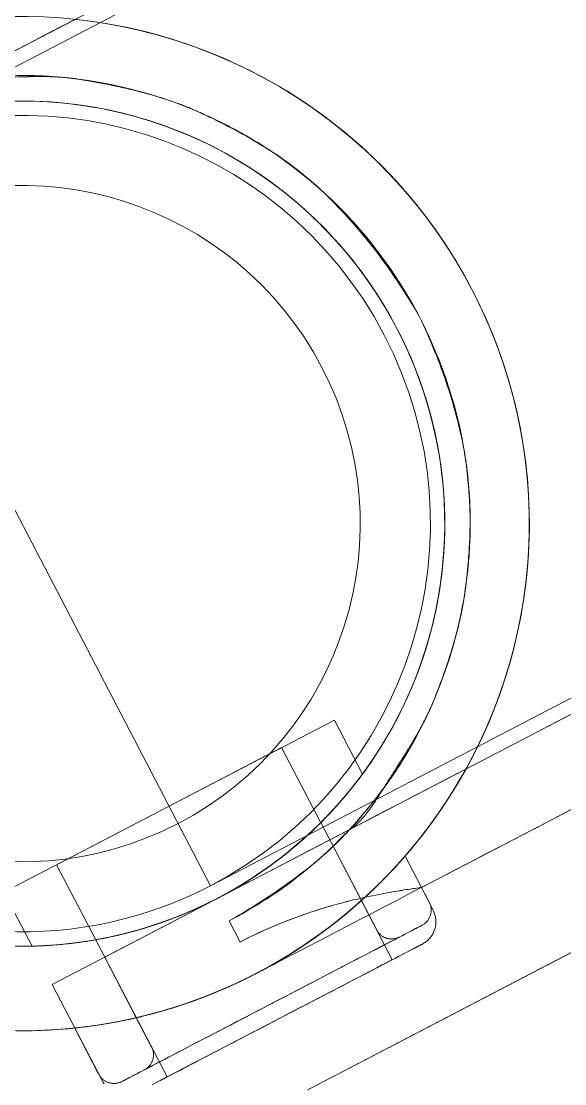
# Model space of a CAD drawing. Header units: metres. Extents: x 1753726 to 1755216, y 5920592 to 5921703.
# Drawn here: x 1754211.6646 to 1754211.6967, y 5920999.1733 to 5920999.2362 of the extents above; entities that cross this region are included whole.
import ezdxf

# ---------------------------------------------------------------- set-up
doc = ezdxf.new("R2010")
doc.units = ezdxf.units.M
doc.linetypes.add('HIDDEN2', pattern=[4.7625, 3.175, -1.5875])
for name, color, linetype, lineweight in [('A-FLOR-____-OTLN', 9, 'Continuous', 9), ('A-FLOR-HRAL-OTLN', 2, 'Continuous', 9), ('A-WALL-____-OTLN', 2, 'Continuous', 9), ('P-PIPE-____-OTLN', 6, 'HIDDEN2', 18), ('S-BEAM-____-OTLN', 7, 'Continuous', 9), ('S-FNDN-____-OTLN', 7, 'Continuous', 9)]:
    doc.layers.add(name, color=color, linetype=linetype, lineweight=lineweight)

# ---------------------------------------------------------------- blocks, each defined once
blk = doc.blocks.new('308492-ARUP-TUTB-MOD-0001_rvt-1-X-ARUP-GL-HERNE_BAY_ALIGNMENT')
at = {"layer": 'P-PIPE-____-OTLN'}
for major_axis, start_param, end_param in [((-0.48491, 0.931323), 3.151195, 6.292788), ((-0.48491, 0.931323), 0.009603, 3.151195), ((-0.600365, 1.153066), 3.141593, 4.712389), ((-0.600365, 1.153066), 1.570796, 3.141593)]:
    blk.add_ellipse((1754211.623271, 5920999.619215), major_axis=major_axis, ratio=0.005, start_param=start_param, end_param=end_param, dxfattribs=at)
blk = doc.blocks.new('308492-ARUP-STTW-MOD-0400_rvt-1-X-ARUP-GL-HERNE_BAY_ALIGNMENT')
at = {"layer": 'A-FLOR-____-OTLN'}
blk.add_arc((1754213.519988, 5921000.253615), 3.35, 180, 0, dxfattribs=at)
blk.add_arc((1754213.519988, 5921000.253615), 3.35, 180, 0, dxfattribs=at)
at = {"layer": 'S-BEAM-____-OTLN'}
for radius in [3.355, 3.355, 3.055, 3.055]:
    blk.add_arc((1754213.519988, 5921000.253615), radius, 180, 0, dxfattribs=at)
at = {"layer": 'S-FNDN-____-OTLN'}
for radius, start, end in [(4.175, 23.957664, 203.957664), (4.175, 23.957664, 203.957664), (3.175, 23.957664, 203.957664), (3.175, 23.957664, 203.957664), (4.175, 203.957664, 23.957664), (4.175, 203.957664, 23.957664), (3.175, 203.957664, 23.957664), (3.175, 203.957664, 23.957664)]:
    blk.add_arc((1754213.520074, 5921000.253279), radius, start, end, dxfattribs=at)
blk = doc.blocks.new('Bell Out - Insitu8 - Bell Out - Insitu-4405573-X-ARUP-GL-HERNE_BAY_ALIGNMENT')
at = {"layer": 'A-WALL-____-OTLN'}
for radius in [2.85, 2.85, 2.25, 2.25]:
    blk.add_arc((-221.165106, -116.25671), radius, 180, 0, dxfattribs=at)
blk = doc.blocks.new('Bell Out - Insitu11 - Bell Out - Insitu-4408642-X-ARUP-GL-HERNE_BAY_ALIGNMENT')
at = {"layer": 'A-WALL-____-OTLN'}
for radius, start, end in [(2.850086, 40.8, 220.8), (2.621089, 40.8, 220.8), (2.251089, 40.8, 220.8), (2.251089, 40.8, 220.8), (2.850086, 220.8, 22.987023), (2.621089, 220.8, 10.455543)]:
    blk.add_arc((-221.164794, -116.25694), radius, start, end, dxfattribs=at)
blk = doc.blocks.new('MH07 BENCHING - MH07 BENCHING-4517418-X-ARUP-GL-HERNE_BAY_ALIGNMENT')
at = {"layer": 'A-FLOR-____-OTLN'}
blk.add_arc((-221.164794, -116.25671), 2.25, 180, 0, dxfattribs=at)
blk.add_open_spline([(-222.736943, -117.866321), (-222.740611, -117.862737), (-222.748633, -117.854854), (-222.767385, -117.836121), (-222.806813, -117.795667), (-222.879377, -117.716148), (-222.982553, -117.586813), (-223.073135, -117.452156), (-223.143031, -117.330452), (-223.192906, -117.233115), (-223.239085, -117.13083), (-223.280609, -117.024929), (-223.316769, -116.916866), (-223.347136, -116.808126), (-223.371567, -116.700138), (-223.394828, -116.567724), (-223.408138, -116.445118), (-223.413936, -116.334415), (-223.414794, -116.282067), (-223.414794, -116.25671)], degree=3, knots=[0, 0, 0, 0, 0.025641, 0.051282, 0.102564, 0.205128, 0.307692, 0.410256, 0.461538, 0.512821, 0.564103, 0.615385, 0.666667, 0.717949, 0.769231, 0.820513, 0.910256, 0.955128, 1, 1, 1, 1], dxfattribs=at)
blk = doc.blocks.new('Railing - CB10-TopMount-Start-4761674-X-ARUP-GL-HERNE_BAY_ALIGNMENT')
at = {"layer": 'A-FLOR-HRAL-OTLN'}
for p, q in [((-0.0375, 0.063), (-0.0375, -0.063)), ((-0.0375, -0.063), (-0.0375, 0.063)), ((-0.025, 0.011), (-0.031499, 0.011)), ((-0.027911, 0.011016), (-0.030979, 0.011016)), ((-0.025, -0.008789), (-0.025, 0.011)), ((-0.025, -0.008789), (-0.025, 0.011)), ((-0.018843, 0.011016), (-0.022452, 0.011016)), ((-0.018843, 0), (-0.018843, 0.011016)), ((-0.025, 0.0075), (-0.032995, 0.0075)), ((-0.032995, 0.0075), (-0.032995, -0.0075)), ((-0.032995, 0.0075), (-0.032995, -0.0075)), ((-0.02905, 0.0075), (-0.031006, 0.0075)), ((-0.023848, 0.0075), (-0.029047, 0.0075)), ((-0.025, -0.0075), (-0.025, 0.0075)), ((-0.025, -0.0075), (-0.025, 0.0075)), ((-0.018843, 0.0075), (-0.023852, 0.0075)), ((-0.018843, 0), (-0.018843, 0.0075)), ((-0.018843, -0.0075), (-0.018843, 0)), ((-0.018843, -0.011016), (-0.018843, 0)), ((-0.027911, -0.00001), (-0.0265, -0.00001)), ((-0.027911, -0.00001), (-0.0265, -0.00001)), ((-0.0265, -0.00001), (-0.027911, -0.00001)), ((-0.027911, -0.00001), (-0.0265, -0.00001)), ((-0.032995, -0.0075), (-0.03, -0.0075)), ((-0.031006, -0.0075), (-0.02905, -0.0075)), ((-0.03, -0.0075), (-0.025417, -0.0075)), ((-0.029047, -0.0075), (-0.023848, -0.0075)), ((-0.025417, -0.0075), (-0.025, -0.0075)), ((-0.023852, -0.0075), (-0.018843, -0.0075)), ((-0.025, -0.008789), (-0.025, -0.055003)), ((0.025, -0.076003), (0.025, -0.009307)), ((-0.031499, -0.011), (-0.03, -0.011)), ((-0.030979, -0.011016), (-0.027911, -0.011016)), ((-0.03, -0.011), (-0.03, -0.051503)), ((-0.022452, -0.011016), (-0.018843, -0.011016))]:
    blk.add_line(p, q, dxfattribs=at)
at = {"layer": 'A-FLOR-HRAL-OTLN', "flags": 128}
for points in [[(-0.026459, 0.01414), (-0.027003, 0.01307), (-0.027504, 0.01198), (-0.027961, 0.010871), (-0.028374, 0.009744), (-0.02874, 0.008601), (-0.029061, 0.007445), (-0.029336, 0.006277), (-0.029563, 0.005099), (-0.029744, 0.003913), (-0.029876, 0.00272), (-0.029961, 0.001523), (-0.029998, 0.000324), (-0.029987, -0.000876), (-0.029928, -0.002074), (-0.029821, -0.00327), (-0.029667, -0.00446), (-0.029465, -0.005642), (-0.029215, -0.006816), (-0.028919, -0.007979), (-0.028577, -0.009129), (-0.028189, -0.010264), (-0.027756, -0.011384), (-0.027279, -0.012484), (-0.026758, -0.013565), (-0.026194, -0.014624), (-0.025588, -0.01566), (-0.024942, -0.016671), (-0.024255, -0.017655), (-0.023529, -0.018611), (-0.022766, -0.019537), (-0.021967, -0.020432), (-0.021132, -0.021294), (-0.020264, -0.022122), (-0.019363, -0.022914), (-0.018431, -0.02367), (-0.01747, -0.024389), (-0.016481, -0.025068), (-0.015465, -0.025707), (-0.014425, -0.026305), (-0.013361, -0.02686), (-0.012276, -0.027373), (-0.011172, -0.027842), (-0.01005, -0.028267), (-0.008911, -0.028646), (-0.007759, -0.028979), (-0.006594, -0.029266), (-0.005418, -0.029507), (-0.004234, -0.0297), (-0.003043, -0.029845), (-0.001847, -0.029943), (-0.000648, -0.029993), (0, -0.03)], [(-0.026459, 0.01414), (-0.027003, 0.01307), (-0.027504, 0.01198), (-0.027961, 0.010871), (-0.028374, 0.009744), (-0.02874, 0.008601), (-0.029061, 0.007445), (-0.029336, 0.006277), (-0.029563, 0.005099), (-0.029744, 0.003913), (-0.029876, 0.00272), (-0.029961, 0.001523), (-0.029998, 0.000324), (-0.029987, -0.000876), (-0.029928, -0.002074), (-0.029821, -0.00327), (-0.029667, -0.00446), (-0.029465, -0.005642), (-0.029215, -0.006816), (-0.028919, -0.007979), (-0.028577, -0.009129), (-0.028189, -0.010264), (-0.027756, -0.011384), (-0.027279, -0.012484), (-0.026758, -0.013565), (-0.026194, -0.014624), (-0.025588, -0.01566), (-0.024942, -0.016671), (-0.024255, -0.017655), (-0.023529, -0.018611), (-0.022766, -0.019537), (-0.021967, -0.020432), (-0.021132, -0.021294), (-0.020264, -0.022122), (-0.019363, -0.022914), (-0.018431, -0.02367), (-0.01747, -0.024389), (-0.016481, -0.025068), (-0.015465, -0.025707), (-0.014425, -0.026305), (-0.013361, -0.02686), (-0.012276, -0.027373), (-0.011172, -0.027842), (-0.01005, -0.028267), (-0.008911, -0.028646), (-0.007759, -0.028979), (-0.006594, -0.029266), (-0.005418, -0.029507), (-0.004234, -0.0297), (-0.003043, -0.029845), (-0.001847, -0.029943), (-0.000648, -0.029993), (0, -0.03)], [(0, -0.03), (-0.0012, -0.029976), (-0.002397, -0.029904), (-0.003591, -0.029784), (-0.00478, -0.029617), (-0.00596, -0.029402), (-0.007131, -0.02914), (-0.008291, -0.028832), (-0.009437, -0.028477), (-0.010568, -0.028077), (-0.011683, -0.027632), (-0.012778, -0.027143), (-0.013853, -0.02661), (-0.014906, -0.026035), (-0.015936, -0.025418), (-0.016939, -0.02476), (-0.017916, -0.024063), (-0.018864, -0.023327), (-0.019782, -0.022554), (-0.020668, -0.021745), (-0.021521, -0.020901), (-0.022339, -0.020024), (-0.023122, -0.019115), (-0.023868, -0.018175), (-0.024576, -0.017206), (-0.025244, -0.016209), (-0.025872, -0.015187), (-0.026459, -0.01414), (-0.027003, -0.01307), (-0.027504, -0.01198), (-0.027961, -0.010871), (-0.028374, -0.009744), (-0.02874, -0.008601), (-0.029061, -0.007445), (-0.029336, -0.006277), (-0.029563, -0.005099), (-0.029744, -0.003913), (-0.029876, -0.00272), (-0.029961, -0.001523), (-0.029998, -0.000324), (-0.029987, 0.000876), (-0.029928, 0.002074), (-0.029821, 0.00327), (-0.029667, 0.00446), (-0.029465, 0.005642), (-0.029215, 0.006816), (-0.028919, 0.007979), (-0.028577, 0.009129), (-0.028189, 0.010264), (-0.027756, 0.011384), (-0.027279, 0.012484), (-0.026758, 0.013565), (-0.026194, 0.014624)], [(0, -0.03), (0.0012, -0.029976), (0.002397, -0.029904), (0.003591, -0.029784), (0.00478, -0.029617), (0.00596, -0.029402), (0.007131, -0.02914), (0.008291, -0.028832), (0.009437, -0.028477), (0.010568, -0.028077), (0.011683, -0.027632), (0.012778, -0.027143), (0.013853, -0.02661), (0.014906, -0.026035), (0.015936, -0.025418), (0.016939, -0.02476), (0.017916, -0.024063), (0.018864, -0.023327), (0.019782, -0.022554), (0.020668, -0.021745), (0.021521, -0.020901), (0.022339, -0.020024), (0.023122, -0.019115), (0.023868, -0.018175), (0.024576, -0.017206)], [(0, -0.03), (0.0012, -0.029976), (0.002397, -0.029904), (0.003591, -0.029784), (0.00478, -0.029617), (0.00596, -0.029402), (0.007131, -0.02914), (0.008291, -0.028832), (0.009437, -0.028477), (0.010568, -0.028077), (0.011683, -0.027632), (0.012778, -0.027143), (0.013853, -0.02661), (0.014906, -0.026035), (0.015936, -0.025418), (0.016939, -0.02476), (0.017916, -0.024063), (0.018864, -0.023327), (0.019782, -0.022554), (0.020668, -0.021745), (0.021521, -0.020901), (0.022339, -0.020024), (0.023122, -0.019115), (0.023868, -0.018175), (0.024576, -0.017206)], [(0.024942, -0.016671), (0.024255, -0.017655), (0.023529, -0.018611), (0.022766, -0.019537), (0.021967, -0.020432), (0.021132, -0.021294), (0.020264, -0.022122), (0.019363, -0.022914), (0.018431, -0.02367), (0.01747, -0.024389), (0.016481, -0.025068), (0.015465, -0.025707), (0.014425, -0.026305), (0.013361, -0.02686), (0.012276, -0.027373), (0.011172, -0.027842), (0.01005, -0.028267), (0.008911, -0.028646), (0.007759, -0.028979), (0.006594, -0.029266), (0.005418, -0.029507), (0.004234, -0.0297), (0.003043, -0.029845), (0.001847, -0.029943), (0.000648, -0.029993), (0, -0.03)], [(0, -0.025), (-0.001, -0.02498), (-0.001998, -0.02492), (-0.002993, -0.02482), (-0.003983, -0.024681), (-0.004967, -0.024502), (-0.005943, -0.024283), (-0.006909, -0.024026), (-0.007864, -0.023731), (-0.008807, -0.023397), (-0.009735, -0.023027), (-0.010648, -0.022619), (-0.011544, -0.022175), (-0.012422, -0.021695), (-0.01328, -0.021181), (-0.014116, -0.020633), (-0.01493, -0.020052), (-0.01572, -0.019439), (-0.016485, -0.018795), (-0.017223, -0.018121), (-0.017934, -0.017418), (-0.018616, -0.016687), (-0.019268, -0.015929), (-0.01989, -0.015146), (-0.02048, -0.014338), (-0.021037, -0.013508), (-0.02156, -0.012656), (-0.022049, -0.011783), (-0.022503, -0.010892), (-0.02292, -0.009983), (-0.023301, -0.009059), (-0.023645, -0.00812), (-0.02395, -0.007168), (-0.024218, -0.006204), (-0.024447, -0.005231), (-0.024636, -0.004249), (-0.024786, -0.003261), (-0.024897, -0.002267), (-0.024968, -0.001269), (-0.024999, -0.00027), (-0.024989, 0.00073), (-0.02494, 0.001729), (-0.024851, 0.002725), (-0.024722, 0.003716), (-0.024554, 0.004702), (-0.024346, 0.00568), (-0.0241, 0.006649), (-0.023814, 0.007608), (-0.023491, 0.008554), (-0.02313, 0.009486), (-0.022732, 0.010404), (-0.022298, 0.011304), (-0.021828, 0.012187)], [(-0.022049, 0.011783), (-0.022503, 0.010892), (-0.02292, 0.009983), (-0.023301, 0.009059), (-0.023645, 0.00812), (-0.02395, 0.007168), (-0.024218, 0.006204), (-0.024447, 0.005231), (-0.024636, 0.004249), (-0.024786, 0.003261), (-0.024897, 0.002267), (-0.024968, 0.001269), (-0.024999, 0.00027), (-0.024989, -0.00073), (-0.02494, -0.001729), (-0.024851, -0.002725), (-0.024722, -0.003716), (-0.024554, -0.004702), (-0.024346, -0.00568), (-0.0241, -0.006649), (-0.023814, -0.007608), (-0.023491, -0.008554), (-0.02313, -0.009486), (-0.022732, -0.010404), (-0.022298, -0.011304), (-0.021828, -0.012187), (-0.021324, -0.01305), (-0.020785, -0.013892), (-0.020212, -0.014713), (-0.019608, -0.015509), (-0.018972, -0.016281), (-0.018306, -0.017026), (-0.01761, -0.017745), (-0.016887, -0.018435), (-0.016136, -0.019095), (-0.015359, -0.019725), (-0.014558, -0.020324), (-0.013734, -0.02089), (-0.012888, -0.021422), (-0.012021, -0.02192), (-0.011134, -0.022384), (-0.01023, -0.022811), (-0.00931, -0.023202), (-0.008375, -0.023556), (-0.007426, -0.023872), (-0.006465, -0.024149), (-0.005495, -0.024389), (-0.004515, -0.024589), (-0.003528, -0.02475), (-0.002535, -0.024871), (-0.001539, -0.024953), (-0.00054, -0.024994), (0, -0.025)], [(0, -0.025), (-0.001, -0.02498), (-0.001998, -0.02492), (-0.002993, -0.02482), (-0.003983, -0.024681), (-0.004967, -0.024502), (-0.005943, -0.024283), (-0.006909, -0.024026), (-0.007864, -0.023731), (-0.008807, -0.023397), (-0.009735, -0.023027), (-0.010648, -0.022619), (-0.011544, -0.022175), (-0.012422, -0.021695), (-0.01328, -0.021181), (-0.014116, -0.020633), (-0.01493, -0.020052), (-0.01572, -0.019439), (-0.016485, -0.018795), (-0.017223, -0.018121), (-0.017934, -0.017418), (-0.018616, -0.016687), (-0.019268, -0.015929), (-0.01989, -0.015146), (-0.02048, -0.014338), (-0.021037, -0.013508), (-0.02156, -0.012656), (-0.022049, -0.011783), (-0.022503, -0.010892), (-0.02292, -0.009983), (-0.023301, -0.009059), (-0.023645, -0.00812), (-0.02395, -0.007168), (-0.024218, -0.006204), (-0.024447, -0.005231), (-0.024636, -0.004249), (-0.024786, -0.003261), (-0.024897, -0.002267), (-0.024968, -0.001269), (-0.024999, -0.00027), (-0.024989, 0.00073), (-0.02494, 0.001729), (-0.024851, 0.002725), (-0.024722, 0.003716), (-0.024554, 0.004702), (-0.024346, 0.00568), (-0.0241, 0.006649), (-0.023814, 0.007608), (-0.023491, 0.008554), (-0.02313, 0.009486), (-0.022732, 0.010404), (-0.022298, 0.011304), (-0.021828, 0.012187)], [(0.022298, -0.011304), (0.021828, -0.012187), (0.021324, -0.01305), (0.020785, -0.013892), (0.020212, -0.014713), (0.019608, -0.015509), (0.018972, -0.016281), (0.018306, -0.017026), (0.01761, -0.017745), (0.016887, -0.018435), (0.016136, -0.019095), (0.015359, -0.019725), (0.014558, -0.020324), (0.013734, -0.02089), (0.012888, -0.021422), (0.012021, -0.02192), (0.011134, -0.022384), (0.01023, -0.022811), (0.00931, -0.023202), (0.008375, -0.023556), (0.007426, -0.023872), (0.006465, -0.024149), (0.005495, -0.024389), (0.004515, -0.024589), (0.003528, -0.02475), (0.002535, -0.024871), (0.001539, -0.024953), (0.00054, -0.024994), (0, -0.025)], [(0, -0.025), (0.001, -0.02498), (0.001998, -0.02492), (0.002993, -0.02482), (0.003983, -0.024681), (0.004967, -0.024502), (0.005943, -0.024283), (0.006909, -0.024026), (0.007864, -0.023731), (0.008807, -0.023397), (0.009735, -0.023027), (0.010648, -0.022619), (0.011544, -0.022175), (0.012422, -0.021695), (0.01328, -0.021181), (0.014116, -0.020633), (0.01493, -0.020052), (0.01572, -0.019439), (0.016485, -0.018795), (0.017223, -0.018121), (0.017934, -0.017418), (0.018616, -0.016687), (0.019268, -0.015929), (0.01989, -0.015146), (0.02048, -0.014338), (0.021037, -0.013508), (0.02156, -0.012656), (0.022049, -0.011783), (0.022503, -0.010892)], [(0.022298, -0.011304), (0.021828, -0.012187), (0.021324, -0.01305), (0.020785, -0.013892), (0.020212, -0.014713), (0.019608, -0.015509), (0.018972, -0.016281), (0.018306, -0.017026), (0.01761, -0.017745), (0.016887, -0.018435), (0.016136, -0.019095), (0.015359, -0.019725), (0.014558, -0.020324), (0.013734, -0.02089), (0.012888, -0.021422), (0.012021, -0.02192), (0.011134, -0.022384), (0.01023, -0.022811), (0.00931, -0.023202), (0.008375, -0.023556), (0.007426, -0.023872), (0.006465, -0.024149), (0.005495, -0.024389), (0.004515, -0.024589), (0.003528, -0.02475), (0.002535, -0.024871), (0.001539, -0.024953), (0.00054, -0.024994), (0, -0.025)], [(-0.031635, 0.010994), (-0.031575, 0.010998), (-0.031515, 0.011), (-0.031499, 0.011)], [(-0.032, 0.009996), (-0.031999, 0.010036), (-0.031997, 0.010077), (-0.031993, 0.010118), (-0.031987, 0.010158), (-0.03198, 0.010198), (-0.031971, 0.010238), (-0.03196, 0.010278), (-0.031948, 0.010317), (-0.031935, 0.010355), (-0.031919, 0.010393), (-0.031903, 0.01043), (-0.031885, 0.010467), (-0.031865, 0.010503), (-0.031844, 0.010538), (-0.031822, 0.010572), (-0.031798, 0.010605), (-0.031773, 0.010637), (-0.031747, 0.010669), (-0.031719, 0.010699), (-0.03169, 0.010728), (-0.031661, 0.010756), (-0.03163, 0.010782), (-0.031598, 0.010808), (-0.031565, 0.010832), (-0.031531, 0.010855), (-0.031496, 0.010876), (-0.03146, 0.010896), (-0.031424, 0.010914), (-0.031387, 0.010931), (-0.031349, 0.010947), (-0.031311, 0.010961), (-0.031272, 0.010974), (-0.031233, 0.010984), (-0.031193, 0.010994), (-0.031153, 0.011002), (-0.031112, 0.011008), (-0.031072, 0.011012), (-0.031031, 0.011015), (-0.03099, 0.011016)], [(-0.032995, -0.009496), (-0.032995, -0.009474), (-0.032995, -0.009436), (-0.032995, -0.009383), (-0.032995, -0.009315), (-0.032995, -0.009232), (-0.032995, -0.009134), (-0.032995, -0.009022), (-0.032995, -0.008895), (-0.032995, -0.008754), (-0.032995, -0.008599), (-0.032995, -0.00843), (-0.032995, -0.008248), (-0.032995, -0.008052), (-0.032995, -0.007844), (-0.032995, -0.007623), (-0.032995, -0.00739), (-0.032995, -0.007145), (-0.032995, -0.006889), (-0.032995, -0.006621), (-0.032995, -0.006344), (-0.032995, -0.006055), (-0.032995, -0.005758), (-0.032995, -0.005451), (-0.032995, -0.005135), (-0.032995, -0.004811), (-0.032995, -0.004479), (-0.032995, -0.004141), (-0.032995, -0.003795), (-0.032995, -0.003444), (-0.032995, -0.003087), (-0.032995, -0.002725), (-0.032995, -0.002359), (-0.032995, -0.001989), (-0.032995, -0.001615), (-0.032995, -0.00124), (-0.032995, -0.000862), (-0.032995, -0.000483), (-0.032995, -0.000103), (-0.032995, 0.000278), (-0.032995, 0.000657), (-0.032995, 0.001036), (-0.032995, 0.001413), (-0.032995, 0.001787), (-0.032995, 0.002159), (-0.032995, 0.002528), (-0.032995, 0.002892), (-0.032995, 0.003252), (-0.032995, 0.003606), (-0.032995, 0.003955), (-0.032995, 0.004297), (-0.032995, 0.004633), (-0.032995, 0.004961), (-0.032995, 0.005281), (-0.032995, 0.005593), (-0.032995, 0.005896), (-0.032995, 0.006189), (-0.032995, 0.006473), (-0.032995, 0.006746), (-0.032995, 0.007008), (-0.032995, 0.007259), (-0.032995, 0.007499), (-0.032995, 0.007726), (-0.032995, 0.007941), (-0.032995, 0.008144), (-0.032995, 0.008333), (-0.032995, 0.008509)], [(-0.032995, 0.00843), (-0.032995, 0.008248), (-0.032995, 0.008052), (-0.032995, 0.007844), (-0.032995, 0.007623), (-0.032995, 0.00739), (-0.032995, 0.007145), (-0.032995, 0.006889), (-0.032995, 0.006621), (-0.032995, 0.006344), (-0.032995, 0.006055), (-0.032995, 0.005758), (-0.032995, 0.005451), (-0.032995, 0.005135), (-0.032995, 0.004811), (-0.032995, 0.004479), (-0.032995, 0.004141), (-0.032995, 0.003795), (-0.032995, 0.003444), (-0.032995, 0.003087), (-0.032995, 0.002725), (-0.032995, 0.002359), (-0.032995, 0.001989), (-0.032995, 0.001615), (-0.032995, 0.00124), (-0.032995, 0.000862), (-0.032995, 0.000483), (-0.032995, 0.000103), (-0.032995, -0.000278), (-0.032995, -0.000657), (-0.032995, -0.001036), (-0.032995, -0.001413), (-0.032995, -0.001787), (-0.032995, -0.002159), (-0.032995, -0.002528), (-0.032995, -0.002892), (-0.032995, -0.003252), (-0.032995, -0.003606), (-0.032995, -0.003955), (-0.032995, -0.004297), (-0.032995, -0.004633), (-0.032995, -0.004961), (-0.032995, -0.005281), (-0.032995, -0.005593), (-0.032995, -0.005896), (-0.032995, -0.006189), (-0.032995, -0.006473), (-0.032995, -0.006746), (-0.032995, -0.007008), (-0.032995, -0.007259), (-0.032995, -0.007499), (-0.032995, -0.007726), (-0.032995, -0.007941), (-0.032995, -0.008144), (-0.032995, -0.008333), (-0.032995, -0.008509), (-0.032995, -0.008672), (-0.032995, -0.00882), (-0.032995, -0.008955), (-0.032995, -0.009075), (-0.032995, -0.009181), (-0.032995, -0.009272), (-0.032995, -0.009348), (-0.032995, -0.009409), (-0.032995, -0.009455), (-0.032995, -0.009486), (-0.032995, -0.009502)], [(-0.032, 0), (-0.032, 0.0004), (-0.032, 0.000799), (-0.032, 0.001197), (-0.032, 0.001592), (-0.032, 0.001986), (-0.032, 0.002376), (-0.032, 0.002762), (-0.032, 0.003144), (-0.032, 0.003521), (-0.032, 0.003892), (-0.032, 0.004258), (-0.032, 0.004616), (-0.032, 0.004967), (-0.032, 0.00531), (-0.032, 0.005644), (-0.032, 0.005969), (-0.032, 0.006285), (-0.032, 0.006591), (-0.032, 0.006886), (-0.032, 0.00717), (-0.032, 0.007443), (-0.032, 0.007704), (-0.032, 0.007952), (-0.032, 0.008188), (-0.032, 0.008411), (-0.032, 0.00862), (-0.032, 0.008816), (-0.032, 0.008997), (-0.032, 0.009164), (-0.032, 0.009316), (-0.032, 0.009454), (-0.032, 0.009576), (-0.032, 0.009683), (-0.032, 0.009774), (-0.032, 0.00985), (-0.032, 0.00991), (-0.032, 0.009954), (-0.032, 0.009983), (-0.032, 0.009995)], [(-0.032, 0.009988), (-0.032, 0.009964), (-0.032, 0.009924), (-0.032, 0.009868), (-0.032, 0.009796), (-0.032, 0.009709), (-0.032, 0.009606), (-0.032, 0.009488), (-0.032, 0.009355), (-0.032, 0.009207), (-0.032, 0.009044), (-0.032, 0.008866), (-0.032, 0.008674), (-0.032, 0.008469), (-0.032, 0.00825), (-0.032, 0.008017), (-0.032, 0.007772), (-0.032, 0.007515), (-0.032, 0.007245), (-0.032, 0.006964), (-0.032, 0.006672), (-0.032, 0.006369), (-0.032, 0.006056), (-0.032, 0.005733), (-0.032, 0.005401), (-0.032, 0.00506), (-0.032, 0.004711), (-0.032, 0.004355), (-0.032, 0.003992), (-0.032, 0.003622), (-0.032, 0.003247), (-0.032, 0.002866), (-0.032, 0.002481), (-0.032, 0.002091), (-0.032, 0.001699), (-0.032, 0.001304), (-0.032, 0.000906), (-0.032, 0.000508), (-0.032, 0.000108), (-0.032, 0)], [(-0.031006, 0.0075), (-0.031045, 0.007501), (-0.031085, 0.007503), (-0.031125, 0.007507), (-0.031164, 0.007513), (-0.031203, 0.00752), (-0.031242, 0.007529), (-0.03128, 0.007539), (-0.031318, 0.00755), (-0.031356, 0.007564), (-0.031393, 0.007579), (-0.031429, 0.007595), (-0.031465, 0.007612), (-0.0315, 0.007631), (-0.031534, 0.007652), (-0.031567, 0.007674), (-0.031599, 0.007697), (-0.031631, 0.007721), (-0.031661, 0.007747), (-0.031691, 0.007774), (-0.031719, 0.007802), (-0.031746, 0.007831), (-0.031772, 0.007861), (-0.031797, 0.007892), (-0.03182, 0.007924), (-0.031842, 0.007957), (-0.031863, 0.007991), (-0.031883, 0.008026), (-0.031901, 0.008061), (-0.031917, 0.008097), (-0.031932, 0.008134), (-0.031946, 0.008171), (-0.031958, 0.008209), (-0.031969, 0.008248), (-0.031978, 0.008286), (-0.031986, 0.008325), (-0.031992, 0.008365), (-0.031996, 0.008404), (-0.031999, 0.008444), (-0.032, 0.008484)], [(-0.032, -0.009988), (-0.032, -0.009964), (-0.032, -0.009924), (-0.032, -0.009868), (-0.032, -0.009796), (-0.032, -0.009709), (-0.032, -0.009606), (-0.032, -0.009488), (-0.032, -0.009355), (-0.032, -0.009207), (-0.032, -0.009044), (-0.032, -0.008866), (-0.032, -0.008674), (-0.032, -0.008469), (-0.032, -0.00825), (-0.032, -0.008017), (-0.032, -0.007772), (-0.032, -0.007515), (-0.032, -0.007245), (-0.032, -0.006964), (-0.032, -0.006672), (-0.032, -0.006369), (-0.032, -0.006056), (-0.032, -0.005733), (-0.032, -0.005401), (-0.032, -0.00506), (-0.032, -0.004711), (-0.032, -0.004355), (-0.032, -0.003992), (-0.032, -0.003622), (-0.032, -0.003247), (-0.032, -0.002866), (-0.032, -0.002481), (-0.032, -0.002091), (-0.032, -0.001699), (-0.032, -0.001304), (-0.032, -0.000906), (-0.032, -0.000508), (-0.032, -0.000108), (-0.032, 0)], [(-0.032, 0), (-0.032, -0.0004), (-0.032, -0.000799), (-0.032, -0.001197), (-0.032, -0.001592), (-0.032, -0.001986), (-0.032, -0.002376), (-0.032, -0.002762), (-0.032, -0.003144), (-0.032, -0.003521), (-0.032, -0.003892), (-0.032, -0.004258), (-0.032, -0.004616), (-0.032, -0.004967), (-0.032, -0.00531), (-0.032, -0.005644), (-0.032, -0.005969), (-0.032, -0.006285), (-0.032, -0.006591), (-0.032, -0.006886), (-0.032, -0.00717), (-0.032, -0.007443), (-0.032, -0.007704), (-0.032, -0.007952), (-0.032, -0.008188), (-0.032, -0.008411), (-0.032, -0.00862), (-0.032, -0.008816), (-0.032, -0.008997), (-0.032, -0.009164), (-0.032, -0.009316), (-0.032, -0.009454), (-0.032, -0.009576), (-0.032, -0.009683), (-0.032, -0.009774), (-0.032, -0.00985), (-0.032, -0.00991), (-0.032, -0.009954), (-0.032, -0.009983), (-0.032, -0.009995)], [(-0.03, 0), (-0.03, -0.000025), (-0.03, -0.000099), (-0.03, -0.000223), (-0.03, -0.000396), (-0.03, -0.000618), (-0.03, -0.000889), (-0.03, -0.001207), (-0.03, -0.001574), (-0.03, -0.001987), (-0.03, -0.002447), (-0.03, -0.002953), (-0.03, -0.003503), (-0.03, -0.004098), (-0.03, -0.004735), (-0.03, -0.005415), (-0.03, -0.006135), (-0.03, -0.006895), (-0.03, -0.007694), (-0.03, -0.00853), (-0.03, -0.009402), (-0.03, -0.010309), (-0.03, -0.011248), (-0.03, -0.01222), (-0.03, -0.013221), (-0.03, -0.014251), (-0.03, -0.015307), (-0.03, -0.016389), (-0.03, -0.017494), (-0.03, -0.01862), (-0.03, -0.019767), (-0.03, -0.020931)], [(-0.025, 0), (-0.025, -0.000025), (-0.025, -0.000099), (-0.025, -0.000223), (-0.025, -0.000396), (-0.025, -0.000618), (-0.025, -0.000889), (-0.025, -0.001207), (-0.025, -0.001574), (-0.025, -0.001987), (-0.025, -0.002447), (-0.025, -0.002953), (-0.025, -0.003503), (-0.025, -0.004098), (-0.025, -0.004735), (-0.025, -0.005415), (-0.025, -0.006135), (-0.025, -0.006895), (-0.025, -0.007694), (-0.025, -0.00853), (-0.025, -0.009402), (-0.025, -0.010309), (-0.025, -0.011248), (-0.025, -0.01222), (-0.025, -0.013221), (-0.025, -0.014251), (-0.025, -0.015307), (-0.025, -0.016389), (-0.025, -0.017494), (-0.025, -0.01862), (-0.025, -0.019767), (-0.025, -0.020931), (-0.025, -0.022112), (-0.025, -0.023307)], [(0.025, -0.016685), (0.025, -0.015597), (0.025, -0.014533), (0.025, -0.013496), (0.025, -0.012487)], [(-0.032, -0.008494), (-0.031999, -0.008455), (-0.031997, -0.008415), (-0.031993, -0.008375), (-0.031987, -0.008336), (-0.03198, -0.008297), (-0.031971, -0.008258), (-0.031961, -0.00822), (-0.03195, -0.008182), (-0.031936, -0.008144), (-0.031921, -0.008107), (-0.031905, -0.008071), (-0.031888, -0.008035), (-0.031869, -0.008), (-0.031848, -0.007966), (-0.031826, -0.007933), (-0.031803, -0.007901), (-0.031779, -0.007869), (-0.031753, -0.007839), (-0.031726, -0.007809), (-0.031698, -0.007781), (-0.031669, -0.007754), (-0.031639, -0.007728), (-0.031608, -0.007703), (-0.031576, -0.00768), (-0.031543, -0.007658), (-0.031509, -0.007637), (-0.031474, -0.007617), (-0.031439, -0.007599), (-0.031403, -0.007583), (-0.031366, -0.007568), (-0.031329, -0.007554), (-0.031291, -0.007542), (-0.031252, -0.007531), (-0.031214, -0.007522), (-0.031175, -0.007514), (-0.031135, -0.007508), (-0.031096, -0.007504), (-0.031056, -0.007501), (-0.031016, -0.0075)], [(-0.031499, -0.011), (-0.031559, -0.010999), (-0.031619, -0.010995), (-0.031678, -0.010989), (-0.031738, -0.010981), (-0.031796, -0.01097), (-0.031855, -0.010957), (-0.031913, -0.010942), (-0.03197, -0.010924), (-0.032026, -0.010904), (-0.032082, -0.010882), (-0.032136, -0.010858), (-0.03219, -0.010831), (-0.032243, -0.010802), (-0.032294, -0.010771), (-0.032344, -0.010739), (-0.032393, -0.010704), (-0.03244, -0.010667), (-0.032486, -0.010629), (-0.03253, -0.010588), (-0.032572, -0.010546), (-0.032613, -0.010503), (-0.032652, -0.010457), (-0.032689, -0.01041), (-0.032725, -0.010362), (-0.032758, -0.010312), (-0.032789, -0.010261), (-0.032819, -0.010209), (-0.032846, -0.010156), (-0.032871, -0.010101), (-0.032894, -0.010046), (-0.032914, -0.00999), (-0.032932, -0.009933), (-0.032948, -0.009875), (-0.032962, -0.009817), (-0.032973, -0.009758), (-0.032982, -0.009699), (-0.032989, -0.00964), (-0.032993, -0.00958), (-0.032995, -0.00952), (-0.032995, -0.009504)], [(-0.030979, -0.011016), (-0.03102, -0.011016), (-0.031061, -0.011013), (-0.031101, -0.011009), (-0.031142, -0.011003), (-0.031182, -0.010996), (-0.031222, -0.010987), (-0.031261, -0.010977), (-0.0313, -0.010965), (-0.031339, -0.010951), (-0.031377, -0.010936), (-0.031414, -0.010919), (-0.031451, -0.010901), (-0.031486, -0.010881), (-0.031521, -0.01086), (-0.031556, -0.010838), (-0.031589, -0.010814), (-0.031621, -0.010789), (-0.031652, -0.010763), (-0.031682, -0.010735), (-0.031711, -0.010707), (-0.031739, -0.010677), (-0.031766, -0.010646), (-0.031791, -0.010614), (-0.031815, -0.010581), (-0.031838, -0.010547), (-0.03186, -0.010512), (-0.03188, -0.010477), (-0.031898, -0.01044), (-0.031915, -0.010403), (-0.031931, -0.010365), (-0.031945, -0.010327), (-0.031957, -0.010288), (-0.031968, -0.010249), (-0.031977, -0.010209), (-0.031985, -0.010169), (-0.031991, -0.010129), (-0.031996, -0.010088), (-0.031999, -0.010047), (-0.032, -0.010007)]]:
    blk.add_lwpolyline(points, dxfattribs=at)
at = {"layer": 'A-FLOR-HRAL-OTLN'}
for start, end in [(0, 180), (0, 180), (180, 0), (180, 0)]:
    blk.add_arc((0, 0), 0.02, start, end, dxfattribs=at)
for major_axis, start_param, end_param in [((0, 0.03), 4.712389, 7.853982), ((0, 0.025), 4.712389, 7.853982), ((0.02415, 0), 0, 3.141593), ((0.02415, 0), 0, 3.141593), ((0.02415, 0), 3.141593, 6.283185), ((0.02415, 0), 3.141593, 6.283185), ((0, 0.03), 1.570796, 4.712389), ((0, 0.025), 1.570796, 4.712389)]:
    blk.add_ellipse((0, 0), major_axis=major_axis, ratio=1, start_param=start_param, end_param=end_param, dxfattribs=at)
for points, knots in [([(-0.03, 0), (-0.03, 0.001341), (-0.029826, 0.003855), (-0.029278, 0.006676), (-0.028788, 0.008474), (-0.028436, 0.009579), (-0.028147, 0.010388), (-0.027972, 0.010843), (-0.027908, 0.011007), (-0.027903, 0.01102), (-0.027947, 0.010907), (-0.028075, 0.010576), (-0.028353, 0.009829), (-0.028785, 0.008499), (-0.029245, 0.006785), (-0.029794, 0.004003), (-0.03, 0.001677), (-0.03, 0)], [0, 0, 0, 0, 0.111111, 0.222222, 0.277778, 0.333333, 0.388889, 0.444444, 0.479167, 0.513889, 0.548611, 0.583333, 0.652778, 0.722222, 0.791667, 0.861111, 1, 1, 1, 1]), ([(-0.025, 0), (-0.025, 0.001346), (-0.024789, 0.003871), (-0.024126, 0.006687), (-0.023531, 0.008475), (-0.023172, 0.009395), (-0.022926, 0.009973), (-0.022702, 0.010476), (-0.022527, 0.010842), (-0.022447, 0.011005), (-0.022441, 0.011018), (-0.022496, 0.010905), (-0.022615, 0.010658), (-0.022796, 0.010268), (-0.023016, 0.009766), (-0.023259, 0.009175), (-0.023626, 0.008204), (-0.024087, 0.00679), (-0.024751, 0.004018), (-0.025, 0.001683), (-0.025, 0)], [0, 0, 0, 0, 0.111111, 0.222222, 0.277778, 0.333333, 0.361111, 0.388889, 0.444444, 0.479167, 0.513889, 0.548611, 0.583333, 0.618056, 0.652778, 0.6875, 0.722222, 0.791667, 0.861111, 1, 1, 1, 1]), ([(-0.029047, 0.0075), (-0.029051, 0.007485), (-0.029145, 0.007142), (-0.029402, 0.005988), (-0.029613, 0.004858), (-0.029806, 0.003509), (-0.029927, 0.002206), (-0.029981, 0.001151), (-0.030009, 0.000057), (-0.029988, -0.00121), (-0.029897, -0.002584), (-0.029769, -0.003777), (-0.029612, -0.004847), (-0.029443, -0.005776), (-0.029285, -0.006522), (-0.029153, -0.007085), (-0.02907, -0.007411), (-0.029049, -0.007494), (-0.029047, -0.0075)], [-1, -1, -1, -1, -0.861111, -0.791667, -0.722222, -0.652778, -0.583333, -0.548611, -0.513889, -0.444444, -0.388889, -0.333333, -0.277778, -0.222222, -0.166667, -0.111111, -0.055556, 0, 0, 0, 0]), ([(-0.029047, -0.0075), (-0.029051, -0.007485), (-0.029145, -0.007142), (-0.029402, -0.005991), (-0.029613, -0.00486), (-0.029806, -0.003509), (-0.029927, -0.002207), (-0.029981, -0.001153), (-0.030009, -0.00006), (-0.029988, 0.001208), (-0.029897, 0.002583), (-0.029769, 0.003777), (-0.029612, 0.004845), (-0.029443, 0.005773), (-0.029285, 0.00652), (-0.029153, 0.007085), (-0.02907, 0.007411), (-0.029049, 0.007494), (-0.029047, 0.0075)], [-1, -1, -1, -1, -0.861111, -0.791667, -0.722222, -0.652778, -0.583333, -0.548611, -0.513889, -0.444444, -0.388889, -0.333333, -0.277778, -0.222222, -0.166667, -0.111111, -0.055556, 0, 0, 0, 0]), ([(-0.03, 0), (-0.03, 0.000455), (-0.029979, 0.00134), (-0.029897, 0.002579), (-0.029769, 0.003776), (-0.029611, 0.00485), (-0.029444, 0.005771), (-0.029284, 0.006526), (-0.029155, 0.007076), (-0.029059, 0.007455), (-0.02904, 0.007529), (-0.029066, 0.007427), (-0.029123, 0.007201), (-0.029246, 0.006697), (-0.029443, 0.005785), (-0.029653, 0.004613), (-0.029906, 0.002712), (-0.03, 0.001137), (-0.03, 0)], [0, 0, 0, 0, 0.055556, 0.111111, 0.166667, 0.222222, 0.277778, 0.333333, 0.388889, 0.444444, 0.513889, 0.548611, 0.583333, 0.652778, 0.722222, 0.791667, 0.861111, 1, 1, 1, 1]), ([(-0.023848, -0.0075), (-0.023854, -0.007483), (-0.023967, -0.007141), (-0.024279, -0.005989), (-0.024533, -0.004862), (-0.024767, -0.003512), (-0.024912, -0.002211), (-0.024978, -0.001156), (-0.025011, -0.00006), (-0.024985, 0.00121), (-0.024876, 0.002587), (-0.024721, 0.00378), (-0.024533, 0.004847), (-0.02433, 0.005772), (-0.024138, 0.006519), (-0.023977, 0.007084), (-0.023877, 0.00741), (-0.023851, 0.007493), (-0.023848, 0.0075)], [-1, -1, -1, -1, -0.861111, -0.791667, -0.722222, -0.652778, -0.583333, -0.548611, -0.513889, -0.444444, -0.388889, -0.333333, -0.277778, -0.222222, -0.166667, -0.111111, -0.055556, 0, 0, 0, 0]), ([(-0.023848, 0.0075), (-0.023854, 0.007483), (-0.023967, 0.007141), (-0.02428, 0.005987), (-0.024534, 0.00486), (-0.024767, 0.003512), (-0.024912, 0.002209), (-0.024978, 0.001154), (-0.025011, 0.000058), (-0.024985, -0.001212), (-0.024876, -0.002588), (-0.024721, -0.00378), (-0.024532, -0.004848), (-0.024329, -0.005775), (-0.024138, -0.006521), (-0.023977, -0.007084), (-0.023877, -0.00741), (-0.023851, -0.007493), (-0.023848, -0.0075)], [-1, -1, -1, -1, -0.861111, -0.791667, -0.722222, -0.652778, -0.583333, -0.548611, -0.513889, -0.444444, -0.388889, -0.333333, -0.277778, -0.222222, -0.166667, -0.111111, -0.055556, 0, 0, 0, 0]), ([(-0.025, 0), (-0.025, 0.000455), (-0.024975, 0.001342), (-0.024876, 0.002583), (-0.024722, 0.003777), (-0.024533, 0.004848), (-0.02433, 0.005769), (-0.024137, 0.006524), (-0.02398, 0.007075), (-0.023863, 0.007454), (-0.023839, 0.007528), (-0.023872, 0.007427), (-0.023941, 0.007201), (-0.024091, 0.006695), (-0.024329, 0.005786), (-0.024582, 0.004617), (-0.024886, 0.002717), (-0.025, 0.001138), (-0.025, 0)], [0, 0, 0, 0, 0.055556, 0.111111, 0.166667, 0.222222, 0.277778, 0.333333, 0.388889, 0.444444, 0.513889, 0.548611, 0.583333, 0.652778, 0.722222, 0.791667, 0.861111, 1, 1, 1, 1]), ([(-0.03, 0), (-0.03, -0.001341), (-0.029826, -0.003854), (-0.029277, -0.006681), (-0.028787, -0.008476), (-0.028436, -0.009579), (-0.028147, -0.010389), (-0.027972, -0.010844), (-0.027908, -0.011007), (-0.027903, -0.01102), (-0.027947, -0.010907), (-0.028075, -0.010576), (-0.028352, -0.009829), (-0.028786, -0.008497), (-0.029246, -0.006781), (-0.029794, -0.004003), (-0.03, -0.001677), (-0.03, 0)], [0, 0, 0, 0, 0.111111, 0.222222, 0.277778, 0.333333, 0.388889, 0.444444, 0.479167, 0.513889, 0.548611, 0.583333, 0.652778, 0.722222, 0.791667, 0.861111, 1, 1, 1, 1]), ([(-0.03, 0), (-0.03, -0.000455), (-0.029979, -0.00134), (-0.029897, -0.002579), (-0.029769, -0.003774), (-0.029612, -0.004847), (-0.029444, -0.005769), (-0.029284, -0.006526), (-0.029155, -0.007076), (-0.029059, -0.007454), (-0.02904, -0.007529), (-0.029066, -0.007427), (-0.029123, -0.007202), (-0.029246, -0.006697), (-0.029443, -0.005786), (-0.029653, -0.004616), (-0.029906, -0.002712), (-0.03, -0.001137), (-0.03, 0)], [0, 0, 0, 0, 0.055556, 0.111111, 0.166667, 0.222222, 0.277778, 0.333333, 0.388889, 0.444444, 0.513889, 0.548611, 0.583333, 0.652778, 0.722222, 0.791667, 0.861111, 1, 1, 1, 1]), ([(-0.025, 0), (-0.025, -0.001346), (-0.024789, -0.003871), (-0.024127, -0.006683), (-0.023532, -0.008473), (-0.023172, -0.009394), (-0.022926, -0.009972), (-0.022702, -0.010475), (-0.022527, -0.010841), (-0.022448, -0.011005), (-0.022441, -0.011018), (-0.022496, -0.010906), (-0.022615, -0.010659), (-0.022795, -0.010269), (-0.023016, -0.009766), (-0.023259, -0.009176), (-0.023625, -0.008207), (-0.024086, -0.006794), (-0.024751, -0.004018), (-0.025, -0.001683), (-0.025, 0)], [0, 0, 0, 0, 0.111111, 0.222222, 0.277778, 0.333333, 0.361111, 0.388889, 0.444444, 0.479167, 0.513889, 0.548611, 0.583333, 0.618056, 0.652778, 0.6875, 0.722222, 0.791667, 0.861111, 1, 1, 1, 1]), ([(-0.025, 0), (-0.025, -0.000455), (-0.024975, -0.001342), (-0.024876, -0.002583), (-0.024722, -0.003779), (-0.024532, -0.004851), (-0.02433, -0.005771), (-0.024137, -0.006524), (-0.02398, -0.007075), (-0.023863, -0.007455), (-0.023839, -0.007528), (-0.023872, -0.007426), (-0.023941, -0.007201), (-0.024091, -0.006695), (-0.024329, -0.005785), (-0.024583, -0.004614), (-0.024886, -0.002717), (-0.025, -0.001139), (-0.025, 0)], [0, 0, 0, 0, 0.055556, 0.111111, 0.166667, 0.222222, 0.277778, 0.333333, 0.388889, 0.444444, 0.513889, 0.548611, 0.583333, 0.652778, 0.722222, 0.791667, 0.861111, 1, 1, 1, 1]), ([(-0.027911, -0.00001), (-0.027913, -0.000856), (-0.027986, -0.002494), (-0.028404, -0.005631), (-0.029155, -0.008551), (-0.029839, -0.010573), (-0.03, -0.010995), (-0.03, -0.011)], [0, 0, 0, 0, 0.142857, 0.285714, 0.571429, 0.785714, 1, 1, 1, 1]), ([(-0.03, -0.011), (-0.03, -0.010997), (-0.02993, -0.010813), (-0.029539, -0.009706), (-0.028926, -0.007755), (-0.028408, -0.005372), (-0.028043, -0.003116), (-0.027914, -0.001279), (-0.027911, -0.00001)], [0, 0, 0, 0, 0.142857, 0.285714, 0.571429, 0.678571, 0.785714, 1, 1, 1, 1]), ([(0, -0.0265), (-0.002187, -0.026474), (-0.005375, -0.026102), (-0.008858, -0.025013), (-0.010757, -0.024227), (-0.012121, -0.023582), (-0.013424, -0.022872), (-0.015088, -0.021823), (-0.017787, -0.019806), (-0.020373, -0.017111), (-0.022233, -0.014485), (-0.023058, -0.013096), (-0.023495, -0.012278), (-0.023803, -0.011653), (-0.024099, -0.011017), (-0.024484, -0.010155), (-0.024934, -0.009049), (-0.025322, -0.007903), (-0.025586, -0.006961), (-0.025759, -0.00624), (-0.025909, -0.005506), (-0.026087, -0.004511), (-0.026338, -0.002724), (-0.026458, -0.001116), (-0.0265, -0.00001)], [0, 0, 0, 0, 0.142857, 0.214286, 0.25, 0.285714, 0.321429, 0.357143, 0.428571, 0.571429, 0.642857, 0.678571, 0.696429, 0.714286, 0.732143, 0.75, 0.785714, 0.821429, 0.839286, 0.857143, 0.875, 0.892857, 0.928571, 1, 1, 1, 1]), ([(-0.0265, -0.00001), (-0.026458, -0.001117), (-0.026337, -0.002727), (-0.026086, -0.004515), (-0.025908, -0.005511), (-0.025758, -0.006246), (-0.025585, -0.006967), (-0.02532, -0.007909), (-0.024931, -0.009055), (-0.024482, -0.010161), (-0.024097, -0.011023), (-0.0238, -0.011659), (-0.023492, -0.012284), (-0.023055, -0.013102), (-0.022229, -0.014491), (-0.020369, -0.017117), (-0.017781, -0.01981), (-0.014694, -0.02212), (-0.012565, -0.023373), (-0.010747, -0.024231), (-0.008848, -0.025017), (-0.005365, -0.026104), (-0.002181, -0.026475), (0, -0.0265)], [0, 0, 0, 0, 0.071429, 0.107143, 0.125, 0.142857, 0.160714, 0.178571, 0.214286, 0.25, 0.267857, 0.285714, 0.303571, 0.321429, 0.357143, 0.428571, 0.571429, 0.642857, 0.714286, 0.75, 0.785714, 0.857143, 1, 1, 1, 1]), ([(0, -0.0265), (0.002187, -0.026474), (0.005375, -0.026102), (0.008858, -0.025013), (0.010757, -0.024227), (0.012121, -0.023582), (0.013424, -0.022872), (0.015088, -0.021823), (0.017787, -0.019806), (0.020373, -0.017111), (0.022233, -0.014485), (0.023058, -0.013096), (0.023495, -0.012278), (0.023803, -0.011653), (0.024099, -0.011017), (0.024484, -0.010155), (0.024934, -0.009049), (0.025322, -0.007903), (0.025586, -0.006961), (0.025759, -0.00624), (0.025909, -0.005506), (0.026087, -0.004511), (0.026338, -0.002724), (0.026458, -0.001116), (0.0265, -0.00001)], [0, 0, 0, 0, 0.142857, 0.214286, 0.25, 0.285714, 0.321429, 0.357143, 0.428571, 0.571429, 0.642857, 0.678571, 0.696429, 0.714286, 0.732143, 0.75, 0.785714, 0.821429, 0.839286, 0.857143, 0.875, 0.892857, 0.928571, 1, 1, 1, 1]), ([(0.0265, -0.00001), (0.026458, -0.001116), (0.026338, -0.002724), (0.026087, -0.004511), (0.025909, -0.005506), (0.025759, -0.00624), (0.025586, -0.006961), (0.025322, -0.007903), (0.024934, -0.009049), (0.024484, -0.010155), (0.024099, -0.011017), (0.023803, -0.011653), (0.023495, -0.012278), (0.023058, -0.013096), (0.022233, -0.014485), (0.020373, -0.017111), (0.017787, -0.019806), (0.015088, -0.021823), (0.013424, -0.022872), (0.012121, -0.023582), (0.010757, -0.024227), (0.008858, -0.025013), (0.005375, -0.026102), (0.002187, -0.026474), (0, -0.0265)], [0, 0, 0, 0, 0.071429, 0.107143, 0.125, 0.142857, 0.160714, 0.178571, 0.214286, 0.25, 0.267857, 0.285714, 0.303571, 0.321429, 0.357143, 0.428571, 0.571429, 0.642857, 0.678571, 0.714286, 0.75, 0.785714, 0.857143, 1, 1, 1, 1]), ([(0, -0.0265), (-0.001494, -0.026449), (-0.003694, -0.026238), (-0.006477, -0.025683), (-0.008479, -0.02514), (-0.010381, -0.024431), (-0.012176, -0.023562), (-0.013578, -0.022754), (-0.014642, -0.022077), (-0.015412, -0.021564), (-0.016149, -0.021035), (-0.017084, -0.020289), (-0.018174, -0.019306), (-0.019172, -0.018282), (-0.019828, -0.017562), (-0.020191, -0.017152), (-0.020458, -0.016847), (-0.020717, -0.016537), (-0.021052, -0.01611), (-0.021611, -0.015339), (-0.022335, -0.0142), (-0.022969, -0.013106), (-0.023424, -0.012313), (-0.023739, -0.011778), (-0.024025, -0.011295), (-0.02436, -0.010687), (-0.024693, -0.010009), (-0.024942, -0.009324), (-0.025, -0.008953), (-0.025, -0.008789)], [0, 0, 0, 0, 0.1, 0.15, 0.2, 0.25, 0.3, 0.35, 0.375, 0.4, 0.425, 0.45, 0.5, 0.55, 0.575, 0.5875, 0.6, 0.6125, 0.625, 0.65, 0.7, 0.75, 0.775, 0.8, 0.825, 0.85, 0.9, 0.95, 1, 1, 1, 1]), ([(-0.025, -0.008789), (-0.025, -0.008953), (-0.024942, -0.009324), (-0.024694, -0.010008), (-0.024361, -0.010685), (-0.024026, -0.011292), (-0.023741, -0.011775), (-0.023427, -0.012309), (-0.022973, -0.013101), (-0.02234, -0.014192), (-0.021618, -0.015329), (-0.021061, -0.016099), (-0.020727, -0.016526), (-0.020467, -0.016835), (-0.020201, -0.01714), (-0.019838, -0.017551), (-0.019182, -0.018271), (-0.018184, -0.019296), (-0.017094, -0.020281), (-0.016158, -0.021028), (-0.015421, -0.021558), (-0.01465, -0.022071), (-0.013585, -0.022749), (-0.01218, -0.023559), (-0.010382, -0.02443), (-0.008478, -0.025141), (-0.006476, -0.025684), (-0.003691, -0.026239), (-0.001493, -0.02645), (0, -0.0265)], [0, 0, 0, 0, 0.05, 0.1, 0.15, 0.175, 0.2, 0.225, 0.25, 0.3, 0.35, 0.375, 0.3875, 0.4, 0.4125, 0.425, 0.45, 0.5, 0.55, 0.575, 0.6, 0.625, 0.65, 0.7, 0.75, 0.8, 0.85, 0.9, 1, 1, 1, 1]), ([(0, -0.0265), (0.001656, -0.02643), (0.00409, -0.026168), (0.007148, -0.025496), (0.009332, -0.024844), (0.011389, -0.02399), (0.013309, -0.022945), (0.014791, -0.021979), (0.015766, -0.02128), (0.016305, -0.020878), (0.016701, -0.020577), (0.017086, -0.020271), (0.017585, -0.01985), (0.018419, -0.019086), (0.019295, -0.018164), (0.020103, -0.017227), (0.020678, -0.016525), (0.021133, -0.015947), (0.021438, -0.015551), (0.021609, -0.015326), (0.021736, -0.01516), (0.02186, -0.014993), (0.022022, -0.014763), (0.022297, -0.014348), (0.022664, -0.013726), (0.023068, -0.012964), (0.02356, -0.011966), (0.023983, -0.011053), (0.024292, -0.01043), (0.02445, -0.010137), (0.024558, -0.009957), (0.024656, -0.009806), (0.024774, -0.009629), (0.024939, -0.009391), (0.02504, -0.009253), (0.024941, -0.009386), (0.024777, -0.009622), (0.02466, -0.009798), (0.024561, -0.009948), (0.024453, -0.010129), (0.024296, -0.010421), (0.023987, -0.011046), (0.023563, -0.011962), (0.02307, -0.012963), (0.022665, -0.013726), (0.022296, -0.014349), (0.022021, -0.014765), (0.021858, -0.014995), (0.021734, -0.015163), (0.021607, -0.015329), (0.021436, -0.015554), (0.02113, -0.015951), (0.020675, -0.016529), (0.020099, -0.017231), (0.019291, -0.018168), (0.018415, -0.019089), (0.017581, -0.019853), (0.017083, -0.020275), (0.016698, -0.02058), (0.016302, -0.02088), (0.015763, -0.021283), (0.014789, -0.021981), (0.013309, -0.022946), (0.011392, -0.023989), (0.009337, -0.024842), (0.007153, -0.025494), (0.004094, -0.026167), (0.001658, -0.02643), (0, -0.0265)], [0, 0, 0, 0, 0.055556, 0.083333, 0.111111, 0.138889, 0.166667, 0.194444, 0.208333, 0.215278, 0.222222, 0.229167, 0.236111, 0.25, 0.277778, 0.291667, 0.305556, 0.319444, 0.326389, 0.329861, 0.333333, 0.336806, 0.340278, 0.347222, 0.361111, 0.375, 0.388889, 0.416667, 0.430556, 0.4375, 0.444444, 0.451389, 0.458333, 0.472222, 0.5, 0.527778, 0.541667, 0.548611, 0.555556, 0.5625, 0.569444, 0.583333, 0.611111, 0.625, 0.638889, 0.652778, 0.659722, 0.663194, 0.666667, 0.670139, 0.673611, 0.680556, 0.694444, 0.708333, 0.722222, 0.75, 0.763889, 0.770833, 0.777778, 0.784722, 0.791667, 0.805556, 0.833333, 0.861111, 0.888889, 0.916667, 0.944444, 1, 1, 1, 1])]:
    blk.add_open_spline(points, degree=3, knots=knots, dxfattribs=at)
for points in [[(-0.025, -0.008789), (-0.025181, -0.008275), (-0.025549, -0.007129), (-0.026059, -0.005002), (-0.026414, -0.002581), (-0.0265, -0.000884), (-0.0265, -0.00001)], [(-0.0265, -0.00001), (-0.0265, -0.000884), (-0.026414, -0.002581), (-0.026059, -0.005002), (-0.025549, -0.007129), (-0.025181, -0.008275), (-0.025, -0.008789)]]:
    blk.add_open_spline(points, degree=3, dxfattribs=at)
blk = doc.blocks.new('Railing - Railing-4969026-X-ARUP-GL-HERNE_BAY_ALIGNMENT')
at = {"layer": 'A-FLOR-HRAL-OTLN'}
for p, q in [((-219.239839, -115.307804), (-223.031346, -117.282671)), ((-219.239839, -115.307804), (-223.031346, -117.282671)), ((-223.009033, -117.325508), (-219.217527, -115.350641)), ((-223.009033, -117.325508), (-219.217527, -115.350641)), ((-223.031346, -117.282671), (-223.009033, -117.325508)), ((-223.031346, -117.282671), (-223.009033, -117.325508)), ((-223.031346, -117.282671), (-223.009033, -117.325508)), ((-223.031346, -117.282671), (-223.009033, -117.325508))]:
    blk.add_line(p, q, dxfattribs=at)
at = {"rotation": 117.5134765190942}
blk.add_blockref('Railing - CB10-TopMount-Start-4761674-X-ARUP-GL-HERNE_BAY_ALIGNMENT', (-223.02019, -117.30409), dxfattribs=at)
blk = doc.blocks.new('308492-ARUP-STPW-MOD-1900_rvt-1-X-ARUP-GL-HERNE_BAY_ALIGNMENT')
at = {"layer": 'A-FLOR-____-OTLN'}
for centre, radius, start, end in [((1754213.519988, 5921000.253615), 2.62, 27.613678, 206.35576), ((1754213.519988, 5921000.253615), 2.62, 27.613678, 206.35576), ((1754213.520019, 5921000.253309), 2.62, 207.636513, 26.277251), ((1754213.520019, 5921000.253309), 2.62, 207.636513, 26.277251), ((1754213.519988, 5921000.253615), 3.35, 180, 0), ((1754213.519988, 5921000.253615), 3.35, 180, 0), ((1754213.519988, 5921000.253615), 2.25, 207.513471, 220.8), ((1754213.519988, 5921000.253615), 2.25, 207.513471, 220.8)]:
    blk.add_arc(centre, radius, start, end, dxfattribs=at)
at = {"layer": 'A-WALL-____-OTLN'}
for centre, radius, start, end in [((1754213.519988, 5921000.253615), 2.62, 40.8, 220.8), ((1754213.519988, 5921000.253615), 2.62, 40.8, 220.8), ((1754213.519988, 5921000.253615), 2.62, 40.8, 220.8), ((1754213.519988, 5921000.253615), 2.62, 40.8, 220.8), ((1754213.519988, 5921000.253615), 2.62, 40.8, 220.8), ((1754213.519988, 5921000.253615), 2.62, 40.8, 220.8), ((1754213.519676, 5921000.253845), 2.62, 325.764596, 145.764596), ((1754213.519676, 5921000.253845), 2.62, 325.764596, 145.764596), ((1754213.519988, 5921000.253615), 2.25, 40.8, 220.8), ((1754213.519988, 5921000.253615), 2.25, 40.8, 220.8), ((1754213.519988, 5921000.253615), 2.25, 40.8, 220.8), ((1754213.519988, 5921000.253615), 2.25, 40.8, 220.8), ((1754213.519988, 5921000.253615), 2.25, 40.8, 220.8), ((1754213.519988, 5921000.253615), 2.25, 40.8, 220.8), ((1754213.519988, 5921000.253615), 2.62, 220.8, 40.8), ((1754213.519988, 5921000.253615), 2.62, 220.8, 40.8), ((1754213.519988, 5921000.253615), 2.62, 220.8, 40.8), ((1754213.519988, 5921000.253615), 2.62, 220.8, 40.8), ((1754213.519988, 5921000.253615), 2.62, 220.8, 40.8), ((1754213.519676, 5921000.253845), 2.62, 145.764596, 325.764596), ((1754213.519676, 5921000.253845), 2.62, 145.764596, 325.764596), ((1754213.519988, 5921000.253615), 2.62, 220.8, 10.423489)]:
    blk.add_arc(centre, radius, start, end, dxfattribs=at)
at = {"layer": 'A-FLOR-____-OTLN'}
blk.add_blockref('MH07 BENCHING - MH07 BENCHING-4517418-X-ARUP-GL-HERNE_BAY_ALIGNMENT', (1754434.684782, 5921116.510555), dxfattribs=at)
at = {"layer": 'A-FLOR-HRAL-OTLN'}
blk.add_blockref('Railing - Railing-4969026-X-ARUP-GL-HERNE_BAY_ALIGNMENT', (1754434.684782, 5921116.510555), dxfattribs=at)
at = {"layer": 'A-WALL-____-OTLN'}
for name in ['Bell Out - Insitu8 - Bell Out - Insitu-4405573-X-ARUP-GL-HERNE_BAY_ALIGNMENT', 'Bell Out - Insitu11 - Bell Out - Insitu-4408642-X-ARUP-GL-HERNE_BAY_ALIGNMENT']:
    blk.add_blockref(name, (1754434.684782, 5921116.510555), dxfattribs=at)

msp = doc.modelspace()

# ---------------------------------------------------------------- block references
for name in ['308492-ARUP-TUTB-MOD-0001_rvt-1-X-ARUP-GL-HERNE_BAY_ALIGNMENT', '308492-ARUP-STPW-MOD-1900_rvt-1-X-ARUP-GL-HERNE_BAY_ALIGNMENT', '308492-ARUP-STTW-MOD-0400_rvt-1-X-ARUP-GL-HERNE_BAY_ALIGNMENT']:
    msp.add_blockref(name, (0, 0))

doc.saveas('drawing.dxf')
